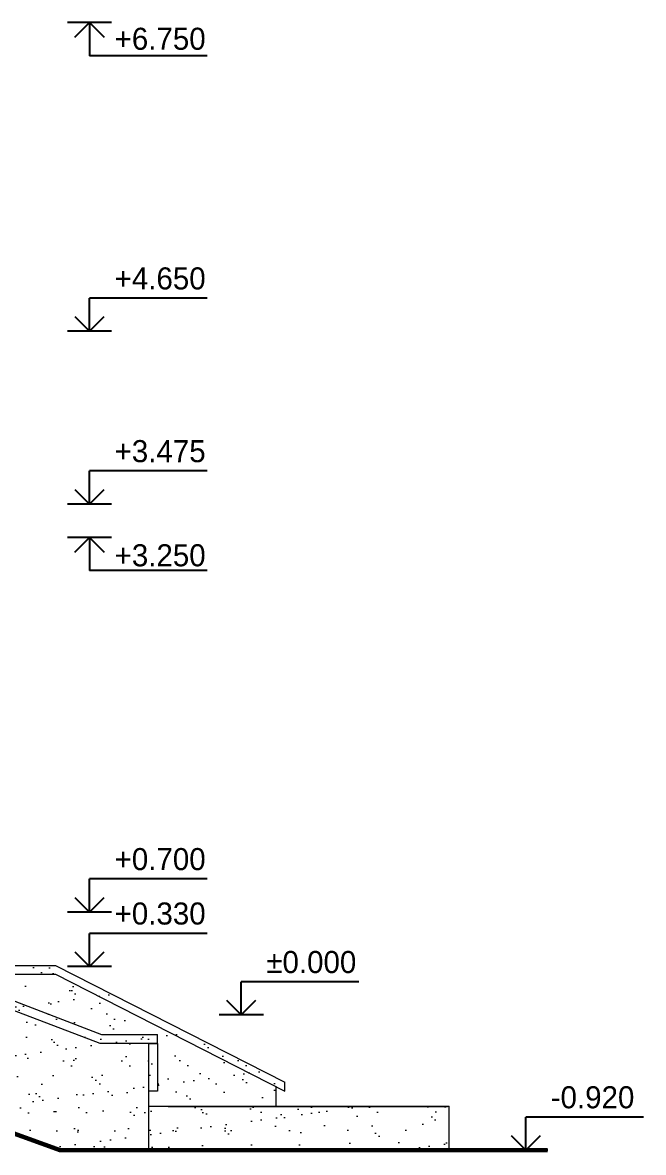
# Model space of a CAD drawing. Header units: millimetres. Extents: x 1177761 to 1329492, y 746793 to 827002.
# Drawn here: x 1218284 to 1222504, y 810793 to 818478 of the extents above; entities that cross this region are included whole.
import ezdxf

# ---------------------------------------------------------------- set-up
doc = ezdxf.new("R2010")
doc.units = ezdxf.units.MM
doc.layers.add('mark', color=4, linetype='Continuous')
doc.layers.add('wall', color=5, linetype='Continuous', lineweight=30)
doc.styles.add('PStudio', font='pstudio.shx')

# ---------------------------------------------------------------- blocks, each defined once
blk = doc.blocks.new('H LEVEL4')
at = {"color": 0, "linetype": 'ByBlock'}
for p, q in [((16, 4.5), (0, 4.5)), ((0, 0), (0, 4.5)), ((-2, 2), (0, 0)), ((0, 0), (2, 2)), ((3, 0), (-3, 0))]:
    blk.add_line(p, q, dxfattribs=at)
at = {"color": 0, "linetype": 'ByBlock', "style": 'PStudio'}
blk.add_attdef('OTM', (3.4, 5.7), '', height=2, dxfattribs=at)
blk = doc.blocks.new('H LEVEL2')
at = {"color": 0, "linetype": 'ByBlock'}
for p, q in [((3, 0), (-3, 0)), ((-2, -2), (0, 0)), ((0, 0), (2, -2)), ((0, 0), (0, -4.5)), ((16, -4.5), (0, -4.5))]:
    blk.add_line(p, q, dxfattribs=at)
at = {"color": 0, "linetype": 'ByBlock', "style": 'PStudio'}
blk.add_attdef('OTM', (3.4, -3.7), '', height=2, dxfattribs=at)

msp = doc.modelspace()

# ---------------------------------------------------------------- hatches: boundary and pattern name
at = {"layer": 'wall', "lineweight": 20, "ltscale": 50}
h = msp.add_hatch(dxfattribs=at)
h.set_pattern_fill('AR-SAND', color=250, scale=5, style=0)
h.paths.add_polyline_path([(1221183.7, 811105.3), (1221172.3, 811105.3), (1221172.3, 811104.8), (1219274.7, 811104.8), (1219274.7, 811105.3), (1219141.9, 811105.3), (1219141.9, 810807.8), (1221183.7, 810807.8)])
h.paths.add_polyline_path([(1220006.7, 811240.9), (1219051.1, 811727.8), (1218473.2, 811727.8), (1218819.5, 811594.8), (1219202.3, 811594.8), (1219202.3, 811534.8), (1219202.1, 811532.8), (1219202.1, 811209.3), (1219141.9, 811209.3), (1219141.9, 811105.3), (1220006.7, 811105.3)])
h.paths.add_polyline_path([(1219141.9, 811534.8), (1218808.4, 811534.8), (1218305.8, 811727.8), (1217595.6, 811727.8), (1217595.6, 811149.7), (1218539.3, 810807.8), (1219141.9, 810807.8)])
h.paths.add_polyline_path([(1218507.4, 812004.8), (1217751.8, 812004.8), (1218473.2, 811727.8), (1219051.1, 811727.8)], flags=17)
h.paths.add_polyline_path([(1217595.6, 812000.6), (1217595.6, 811781.1), (1217595.6, 811727.8), (1218305.8, 811727.8)], flags=17)
h.paths.add_polyline_path([(1217595.6, 812000.6), (1216926.3, 812000.6), (1216926.3, 811781.1), (1217595.6, 811781.1)], flags=17)
h.paths.add_polyline_path([(1219168.8, 811727.8), (1219051.1, 811727.8), (1220066.7, 811210.3), (1220066.7, 811270.3)])
h.paths.add_polyline_path([(1219202.1, 811532.8), (1219141.9, 811532.8), (1219141.9, 811209.3), (1219202.1, 811209.3)], flags=17)
h.paths.add_polyline_path([(1219202.3, 811594.8), (1218819.5, 811594.8), (1218473.2, 811727.8), (1218305.8, 811727.8), (1218808.4, 811534.8), (1219202.3, 811534.8)])
h.paths.add_polyline_path([(1218507.4, 812064.8), (1217595.6, 812064.8), (1217751.8, 812004.8), (1218506.8, 812004.8), (1218506.8, 812005.1), (1219051.1, 811727.8), (1219168.8, 811727.8)])
h.paths.add_polyline_path([(1217595.6, 812064.8), (1216876.3, 812064.8), (1216876.3, 812000.6), (1217595.6, 812000.6), (1218305.8, 811727.8), (1218473.2, 811727.8)])

# ---------------------------------------------------------------- linework, layer by layer
at = {"layer": 'wall', "color": 250, "lineweight": 20, "ltscale": 50}
for p, q in [((1217582.1, 812064.8), (1218506.8, 812064.8)), ((1217595.6, 812064.8), (1218819.5, 811594.8)), ((1217595.6, 812000.6), (1218808.4, 811534.8)), ((1217751.8, 812004.8), (1218506.8, 812004.8)), ((1218506.8, 812065.2), (1220066.7, 811270.3)), ((1218506.8, 812005.2), (1220066.7, 811210.3)), ((1218506.8, 812004.8), (1218506.8, 812005.1)), ((1218506.8, 812004.8), (1218507.4, 812004.8)), ((1218819.5, 811594.8), (1219202.3, 811594.8)), ((1219202.3, 811534.8), (1219202.3, 811594.8)), ((1218808.4, 811534.8), (1219202.3, 811534.8)), ((1219141.9, 810807.8), (1219141.9, 811534.8)), ((1219141.9, 811532.8), (1219202.1, 811532.8)), ((1219202.1, 811532.8), (1219202.1, 811534.8)), ((1219202.1, 811532.8), (1219202.1, 811209.3)), ((1220006.7, 811240.9), (1220006.7, 811105.3)), ((1220066.7, 811210.3), (1220066.7, 811270.3)), ((1219202.1, 811209.3), (1219141.9, 811209.3)), ((1221183.7, 811105.3), (1219141.9, 811105.3)), ((1219274.7, 811104.8), (1221172.3, 811104.8)), ((1220006.7, 811106.4), (1221183.7, 811106.4)), ((1221172.3, 811104.2), (1221172.3, 811104.8)), ((1221183.7, 811105.3), (1221183.7, 811106.4)), ((1221183.7, 810807.8), (1221183.7, 811105.3))]:
    msp.add_line(p, q, dxfattribs=at)
at = {"layer": 'wall', "ltscale": 50}
msp.add_lwpolyline([(1221854.5, 810807.8, 30, 30, 0), (1218539.3, 810807.8, 30, 30, 0), (1217595.6, 811149.7, 30, 30, 0), (1217595.6, 811781.1, 30, 30, 0), (1216926.3, 811781.1, 30, 30, 0), (1216926.3, 811480.6, 30, 30, 0), (1209402.2, 811480.6, 30, 30, 0)], format="xyseb", dxfattribs=at)

# ---------------------------------------------------------------- block references
at = {"layer": 'mark', "lineweight": 15, "ltscale": 50}
ref = msp.add_blockref('H LEVEL2', (1218739.6, 818477.8), dxfattribs=dict(at, xscale=50, yscale=50, zscale=50))
ref.add_attrib('OTM', '+6.750', (1218909.6, 818292.8), dxfattribs={"layer": '0', "color": 0, "linetype": 'ByBlock', "height": 150, "style": 'PStudio'})
ref = msp.add_blockref('H LEVEL4', (1218739.6, 816377.8), dxfattribs=dict(at, xscale=50, yscale=50, zscale=50))
ref.add_attrib('OTM', '+4.650', (1218909.6, 816662.8), dxfattribs={"layer": '0', "color": 0, "linetype": 'ByBlock', "height": 150, "style": 'PStudio'})
ref = msp.add_blockref('H LEVEL4', (1218739.6, 815202.8), dxfattribs=dict(at, xscale=50, yscale=50, zscale=50))
ref.add_attrib('OTM', '+3.475', (1218909.6, 815487.8), dxfattribs={"layer": '0', "color": 0, "linetype": 'ByBlock', "height": 150, "style": 'PStudio'})
ref = msp.add_blockref('H LEVEL4', (1218739.6, 814974.9), dxfattribs=dict(at, xscale=-50, yscale=50, zscale=50, rotation=180))
ref.add_attrib('OTM', '+3.250', (1218909.6, 814779.4), dxfattribs={"layer": '0', "color": 0, "linetype": 'ByBlock', "height": 150, "style": 'PStudio'})
ref = msp.add_blockref('H LEVEL4', (1218739.6, 812427.8), dxfattribs=dict(at, xscale=50, yscale=50, zscale=50))
ref.add_attrib('OTM', '+0.700', (1218909.6, 812712.8), dxfattribs={"layer": '0', "color": 0, "linetype": 'ByBlock', "height": 150, "style": 'PStudio'})
ref = msp.add_blockref('H LEVEL4', (1218739.6, 812057.8), dxfattribs=dict(at, xscale=50, yscale=50, zscale=50))
ref.add_attrib('OTM', '+0.330', (1218909.6, 812342.8), dxfattribs={"layer": '0', "color": 0, "linetype": 'ByBlock', "height": 150, "style": 'PStudio'})
ref = msp.add_blockref('H LEVEL4', (1219770.9, 811727.8), dxfattribs=dict(at, xscale=50, yscale=50, zscale=50))
ref.add_attrib('OTM', '±0.000', (1219940.9, 812012.8), dxfattribs={"layer": '0', "color": 0, "linetype": 'ByBlock', "height": 150, "style": 'PStudio'})
ref = msp.add_blockref('H LEVEL4', (1221704.5, 810807.8), dxfattribs=dict(at, xscale=50, yscale=50, zscale=50))
ref.add_attrib('OTM', '-0.920', (1221874.5, 811092.8), dxfattribs={"layer": '0', "color": 0, "linetype": 'ByBlock', "height": 150, "style": 'PStudio'})

doc.saveas('drawing.dxf')
